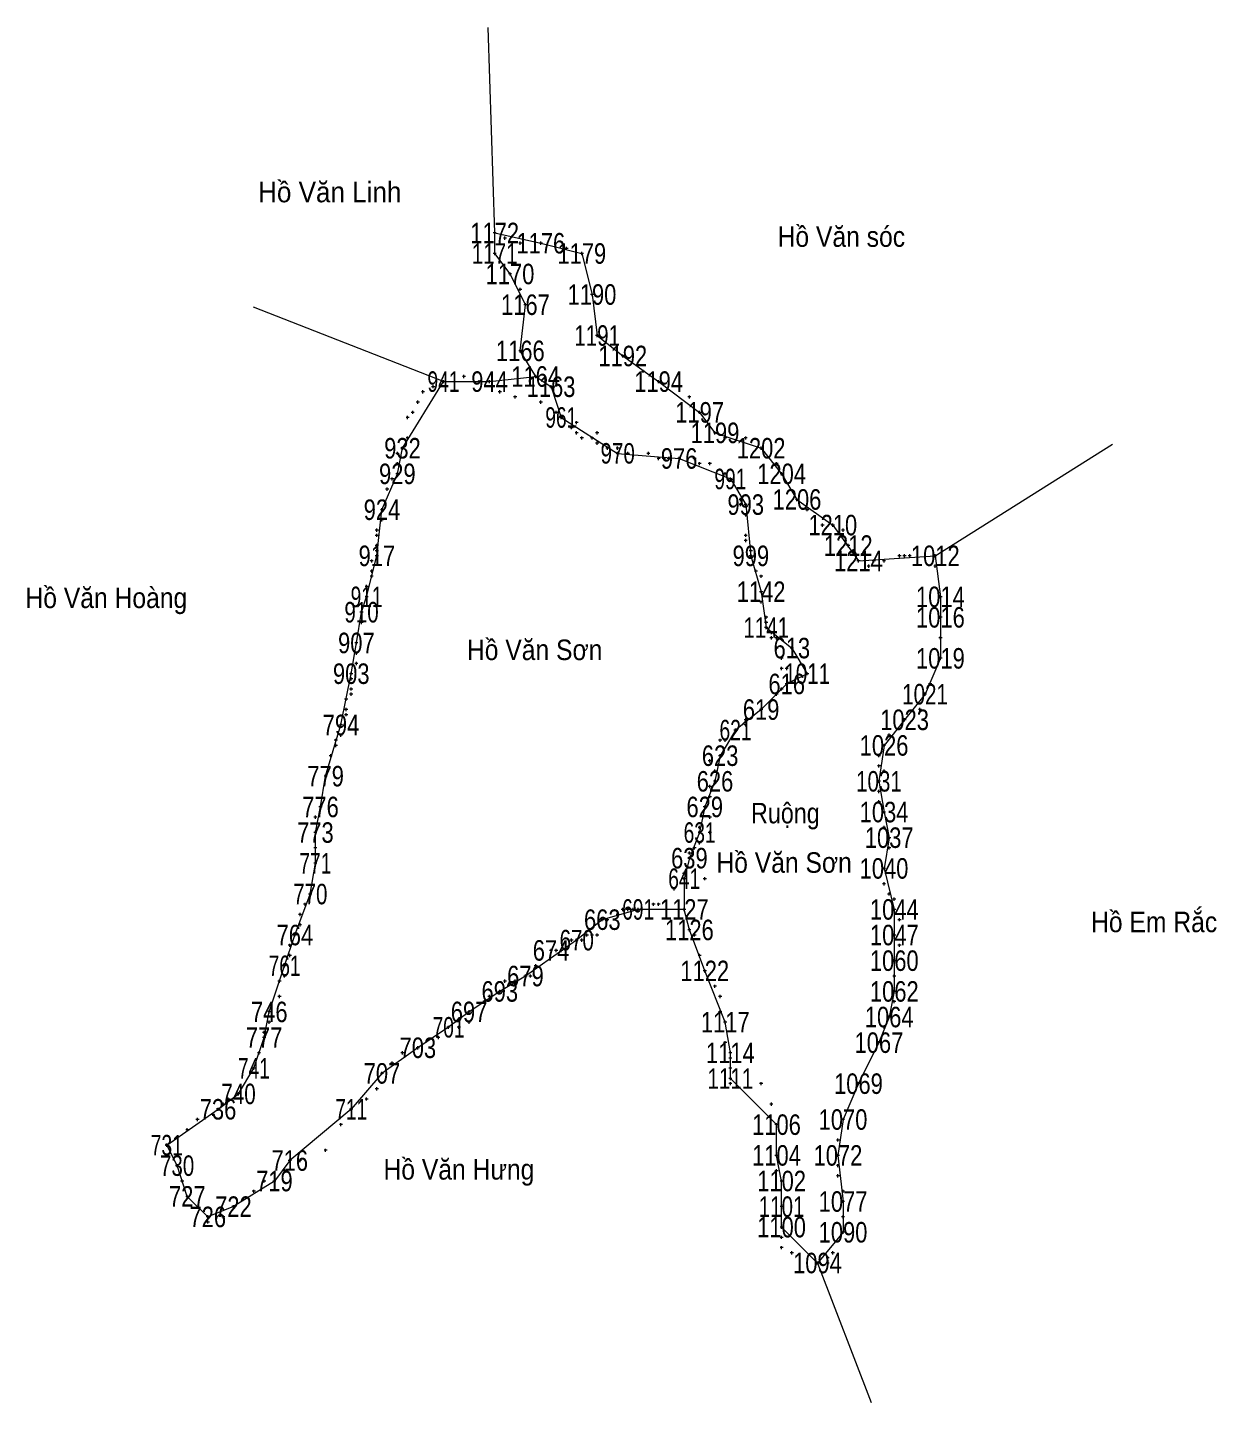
# Model space of a CAD drawing. Header units: metres. Extents: x 531861 to 534977, y 1853166 to 1855689.
# Drawn here: x 531860.8 to 532092.9, y 1853165.8 to 1853434.1 of the extents above; entities that cross this region are included whole.
import ezdxf
from ezdxf.enums import TextEntityAlignment as Align

# ---------------------------------------------------------------- set-up
doc = ezdxf.new("R2010")
doc.units = ezdxf.units.M
doc.header["$LTSCALE"] = 1.6
doc.layers.add('1', color=7, linetype='Continuous', lineweight=13)
doc.layers.add('11', color=7, linetype='Continuous', lineweight=13)
doc.layers.add('12', color=7, linetype='Continuous')

msp = doc.modelspace()

# ---------------------------------------------------------------- linework, layer by layer
at = {"layer": '1'}
for p, q in [((531952, 1853394), (531950.74, 1853434.1)), ((531942, 1853365), (531904.95, 1853379.55)), ((532038, 1853331), (532072.62, 1853352.76)), ((532015, 1853193), (532025.49, 1853165.78))]:
    msp.add_line(p, q, dxfattribs=at)
msp.add_lwpolyline([(531960, 1853366), (531957, 1853371), (531958, 1853380), (531955, 1853386), (531952, 1853390), (531952, 1853394), (531961, 1853392), (531969, 1853390), (531971, 1853382), (531972, 1853374), (531977, 1853370), (531984, 1853365), (531992, 1853359), (531995, 1853355), (532004, 1853352), (532008, 1853347), (532011, 1853342), (532018, 1853337), (532023, 1853330), (532038, 1853331), (532039, 1853323), (532039, 1853319), (532039, 1853311), (532036, 1853304), (532032, 1853299), (532028, 1853294), (532027, 1853287), (532028, 1853281), (532029, 1853276), (532028, 1853270), (532030, 1853262), (532030, 1853257), (532030, 1853252), (532030, 1853246), (532029, 1853241), (532027, 1853236), (532023, 1853228), (532020, 1853221), (532019, 1853214), (532020, 1853205), (532020, 1853199), (532015, 1853193), (532008, 1853200), (532008, 1853204), (532008, 1853209), (532007, 1853214), (532007, 1853220), (531998, 1853229), (531998, 1853234), (531997, 1853240), (531993, 1853250), (531990, 1853258), (531989, 1853262)], dxfattribs=at)
msp.add_lwpolyline([(531951, 1853365), (531960, 1853366), (531963, 1853364), (531965, 1853358), (531976, 1853351), (531988, 1853350), (531998, 1853346), (532001, 1853341), (532002, 1853331), (532004, 1853324), (532005, 1853317), (532010, 1853313), (532013, 1853308), (532009, 1853306), (532004, 1853301), (531999, 1853297), (531996, 1853292), (531995, 1853287), (531993, 1853282), (531992, 1853277), (531990, 1853272), (531990, 1853272), (531989, 1853268), (531989, 1853262), (531980, 1853262), (531973, 1853260), (531968, 1853256), (531958, 1853249), (531953, 1853246), (531947, 1853242), (531943, 1853239), (531937, 1853235), (531930, 1853230), (531924, 1853223), (531912, 1853213), (531909, 1853209), (531901, 1853204), (531896, 1853202), (531892, 1853206), (531890, 1853212), (531890, 1853212), (531888, 1853216), (531898, 1853223), (531902, 1853226), (531905, 1853231), (531907, 1853237), (531908, 1853242), (531911, 1853251), (531913, 1853257), (531916, 1853265), (531917, 1853271), (531917, 1853277), (531918, 1853282), (531919, 1853288), (531922, 1853298), (531924, 1853308), (531925, 1853314), (531926, 1853320), (531927, 1853323), (531929, 1853331), (531930, 1853340), (531933, 1853347), (531934, 1853352), (531942, 1853365)], close=True, dxfattribs=at)
at = {"layer": '11'}
for p, q in [((531952.31, 1853394), (531951.69, 1853394)), ((531952, 1853393.69), (531952, 1853394.31)), ((531954.31, 1853393), (531953.69, 1853393)), ((531954, 1853392.69), (531954, 1853393.31)), ((531957.31, 1853392), (531956.69, 1853392)), ((531957, 1853391.69), (531957, 1853392.31)), ((531961.31, 1853392), (531960.69, 1853392)), ((531961, 1853391.69), (531961, 1853392.31)), ((531966.31, 1853391), (531965.69, 1853391)), ((531966, 1853390.69), (531966, 1853391.31)), ((531952.31, 1853390), (531951.69, 1853390)), ((531952, 1853389.69), (531952, 1853390.31)), ((531969.31, 1853390), (531968.69, 1853390)), ((531969, 1853389.69), (531969, 1853390.31)), ((531955.31, 1853386), (531954.69, 1853386)), ((531955, 1853385.69), (531955, 1853386.31)), ((531957.31, 1853383), (531956.69, 1853383)), ((531957, 1853382.69), (531957, 1853383.31)), ((531958, 1853379.69), (531958, 1853380.31)), ((531971.31, 1853382), (531970.69, 1853382)), ((531971, 1853381.69), (531971, 1853382.31)), ((531958.31, 1853380), (531957.69, 1853380)), ((531972.31, 1853374), (531971.69, 1853374)), ((531972, 1853373.69), (531972, 1853374.31)), ((531957.31, 1853371), (531956.69, 1853371)), ((531957, 1853370.69), (531957, 1853371.31)), ((531977.31, 1853370), (531976.69, 1853370)), ((531977, 1853369.69), (531977, 1853370.31)), ((531981.31, 1853367), (531980.69, 1853367)), ((531981, 1853366.69), (531981, 1853367.31)), ((531940, 1853363.69), (531940, 1853364.31)), ((531942.31, 1853365), (531941.69, 1853365)), ((531942, 1853364.69), (531942, 1853365.31)), ((531946.31, 1853366), (531945.69, 1853366)), ((531946, 1853365.69), (531946, 1853366.31)), ((531949.31, 1853365), (531948.69, 1853365)), ((531949, 1853364.69), (531949, 1853365.31)), ((531951.31, 1853365), (531950.69, 1853365)), ((531951, 1853364.69), (531951, 1853365.31)), ((531960.31, 1853366), (531959.69, 1853366)), ((531960, 1853365.69), (531960, 1853366.31)), ((531963, 1853363.69), (531963, 1853364.31)), ((531984.31, 1853365), (531983.69, 1853365)), ((531984, 1853364.69), (531984, 1853365.31)), ((531938.31, 1853363), (531937.69, 1853363)), ((531938, 1853362.69), (531938, 1853363.31)), ((531940.31, 1853364), (531939.69, 1853364)), ((531953.31, 1853363), (531952.69, 1853363)), ((531953, 1853362.69), (531953, 1853363.31)), ((531956.31, 1853362), (531955.69, 1853362)), ((531956, 1853361.69), (531956, 1853362.31)), ((531963.31, 1853364), (531962.69, 1853364)), ((531990.31, 1853362), (531989.69, 1853362)), ((531990, 1853361.69), (531990, 1853362.31)), ((531936.31, 1853359), (531935.69, 1853359)), ((531936, 1853358.69), (531936, 1853359.31)), ((531937.31, 1853361), (531936.69, 1853361)), ((531937, 1853360.69), (531937, 1853361.31)), ((531961.31, 1853361), (531960.69, 1853361)), ((531961, 1853360.69), (531961, 1853361.31)), ((531964.31, 1853359), (531963.69, 1853359)), ((531964, 1853358.69), (531964, 1853359.31)), ((531992.31, 1853359), (531991.69, 1853359)), ((531992, 1853358.69), (531992, 1853359.31)), ((531935.31, 1853358), (531934.69, 1853358)), ((531935, 1853357.69), (531935, 1853358.31)), ((531965.31, 1853358), (531964.69, 1853358)), ((531965, 1853357.69), (531965, 1853358.31)), ((531967, 1853355.69), (531967, 1853356.31)), ((531968.31, 1853357), (531967.69, 1853357)), ((531968, 1853356.69), (531968, 1853357.31)), ((531935.31, 1853354), (531934.69, 1853354)), ((531935, 1853353.69), (531935, 1853354.31)), ((531967.31, 1853356), (531966.69, 1853356)), ((531968.31, 1853355), (531967.69, 1853355)), ((531968, 1853354.69), (531968, 1853355.31)), ((531969.31, 1853354), (531968.69, 1853354)), ((531969, 1853353.69), (531969, 1853354.31)), ((531971.31, 1853354), (531970.69, 1853354)), ((531971, 1853353.69), (531971, 1853354.31)), ((531972.31, 1853355), (531971.69, 1853355)), ((531972, 1853354.69), (531972, 1853355.31)), ((531995.31, 1853355), (531994.69, 1853355)), ((531995, 1853354.69), (531995, 1853355.31)), ((531997.31, 1853354), (531996.69, 1853354)), ((531997, 1853353.69), (531997, 1853354.31)), ((532001.31, 1853354), (532000.69, 1853354)), ((532001, 1853353.69), (532001, 1853354.31)), ((531933.31, 1853351), (531932.69, 1853351)), ((531933, 1853350.69), (531933, 1853351.31)), ((531934.31, 1853352), (531933.69, 1853352)), ((531934, 1853351.69), (531934, 1853352.31)), ((531972.31, 1853353), (531971.69, 1853353)), ((531972, 1853352.69), (531972, 1853353.31)), ((531974.31, 1853352), (531973.69, 1853352)), ((531974, 1853351.69), (531974, 1853352.31)), ((531976.31, 1853352), (531975.69, 1853352)), ((531976.31, 1853351), (531975.69, 1853351)), ((531976, 1853351.69), (531976, 1853352.31)), ((531976, 1853350.69), (531976, 1853351.31)), ((531978.31, 1853351), (531977.69, 1853351)), ((531978, 1853350.69), (531978, 1853351.31)), ((531982.31, 1853351), (531981.69, 1853351)), ((531982, 1853350.69), (531982, 1853351.31)), ((532004.31, 1853352), (532003.69, 1853352)), ((532004, 1853351.69), (532004, 1853352.31)), ((531933.31, 1853349), (531932.69, 1853349)), ((531933, 1853348.69), (531933, 1853349.31)), ((531984.31, 1853350), (531983.69, 1853350)), ((531984, 1853349.69), (531984, 1853350.31)), ((531985.31, 1853350), (531984.69, 1853350)), ((531985, 1853349.69), (531985, 1853350.31)), ((531986.31, 1853350), (531985.69, 1853350)), ((531986, 1853349.69), (531986, 1853350.31)), ((531988.31, 1853350), (531987.69, 1853350)), ((531988, 1853349.69), (531988, 1853350.31)), ((531991.31, 1853350), (531990.69, 1853350)), ((531991, 1853349.69), (531991, 1853350.31)), ((531992.31, 1853349), (531991.69, 1853349)), ((531992.31, 1853349), (531991.69, 1853349)), ((531992, 1853348.69), (531992, 1853349.31)), ((531992, 1853348.69), (531992, 1853349.31)), ((531994.31, 1853349), (531993.69, 1853349)), ((531994, 1853348.69), (531994, 1853349.31)), ((532007.31, 1853349), (532006.69, 1853349)), ((532007, 1853348.69), (532007, 1853349.31)), ((531932.31, 1853346), (531931.69, 1853346)), ((531932, 1853345.69), (531932, 1853346.31)), ((531933.31, 1853347), (531932.69, 1853347)), ((531933, 1853346.69), (531933, 1853347.31)), ((531997.31, 1853347), (531996.69, 1853347)), ((531997, 1853346.69), (531997, 1853347.31)), ((531998.31, 1853346), (531997.69, 1853346)), ((531998, 1853345.69), (531998, 1853346.31)), ((532008.31, 1853347), (532007.69, 1853347)), ((532008, 1853346.69), (532008, 1853347.31)), ((531931.31, 1853344), (531930.69, 1853344)), ((531931, 1853343.69), (531931, 1853344.31)), ((531930.31, 1853340), (531929.69, 1853340)), ((531930, 1853339.69), (531930, 1853340.31)), ((532000.31, 1853342), (531999.69, 1853342)), ((532000.31, 1853341), (531999.69, 1853341)), ((532000, 1853341.69), (532000, 1853342.31)), ((532000, 1853340.69), (532000, 1853341.31)), ((532001.31, 1853341), (532000.69, 1853341)), ((532001, 1853340.69), (532001, 1853341.31)), ((532011.31, 1853342), (532010.69, 1853342)), ((532011, 1853341.69), (532011, 1853342.31)), ((532013.31, 1853340), (532012.69, 1853340)), ((532013, 1853339.69), (532013, 1853340.31)), ((531930.31, 1853338), (531929.69, 1853338)), ((531930, 1853337.69), (531930, 1853338.31)), ((532001.31, 1853339), (532000.69, 1853339)), ((532001, 1853338.69), (532001, 1853339.31)), ((532016, 1853336.69), (532016, 1853337.31)), ((532018, 1853336.69), (532018, 1853337.31)), ((531929.31, 1853336), (531928.69, 1853336)), ((531929.31, 1853335), (531928.69, 1853335)), ((531929, 1853335.69), (531929, 1853336.31)), ((531929, 1853334.69), (531929, 1853335.31)), ((532001.31, 1853335), (532000.69, 1853335)), ((532001, 1853334.69), (532001, 1853335.31)), ((532016.31, 1853337), (532015.69, 1853337)), ((532018.31, 1853337), (532017.69, 1853337)), ((532020.31, 1853336), (532019.69, 1853336)), ((532020, 1853335.69), (532020, 1853336.31)), ((531929.31, 1853333), (531928.69, 1853333)), ((531929.31, 1853332), (531928.69, 1853332)), ((531929, 1853332.69), (531929, 1853333.31)), ((531929, 1853331.69), (531929, 1853332.31)), ((532001.31, 1853334), (532000.69, 1853334)), ((532001, 1853333.69), (532001, 1853334.31)), ((532002.31, 1853332), (532001.69, 1853332)), ((532002, 1853331.69), (532002, 1853332.31)), ((532021.31, 1853333), (532020.69, 1853333)), ((532021, 1853332.69), (532021, 1853333.31)), ((532022.31, 1853332), (532021.69, 1853332)), ((532022, 1853331.69), (532022, 1853332.31)), ((531928.31, 1853330), (531927.69, 1853330)), ((531928, 1853329.69), (531928, 1853330.31)), ((531929.31, 1853331), (531928.69, 1853331)), ((531929, 1853330.69), (531929, 1853331.31)), ((532002.31, 1853331), (532001.69, 1853331)), ((532002, 1853330.69), (532002, 1853331.31)), ((532023.31, 1853330), (532022.69, 1853330)), ((532023, 1853329.69), (532023, 1853330.31)), ((532025, 1853328.69), (532025, 1853329.31)), ((532026.31, 1853330), (532025.69, 1853330)), ((532026, 1853329.69), (532026, 1853330.31)), ((532028.31, 1853330), (532027.69, 1853330)), ((532028, 1853329.69), (532028, 1853330.31)), ((532031.31, 1853331), (532030.69, 1853331)), ((532031, 1853330.69), (532031, 1853331.31)), ((532032.31, 1853331), (532031.69, 1853331)), ((532032, 1853330.69), (532032, 1853331.31)), ((532033.31, 1853331), (532032.69, 1853331)), ((532033, 1853330.69), (532033, 1853331.31)), ((532038.31, 1853331), (532037.69, 1853331)), ((532038, 1853330.69), (532038, 1853331.31)), ((532038, 1853328.69), (532038, 1853329.31)), ((531928.31, 1853328), (531927.69, 1853328)), ((531928.31, 1853327), (531927.69, 1853327)), ((531928, 1853327.69), (531928, 1853328.31)), ((531928, 1853326.69), (531928, 1853327.31)), ((532003.31, 1853328), (532002.69, 1853328)), ((532003, 1853327.69), (532003, 1853328.31)), ((532004.31, 1853327), (532003.69, 1853327)), ((532004, 1853326.69), (532004, 1853327.31)), ((532025.31, 1853329), (532024.69, 1853329)), ((532038.31, 1853329), (532037.69, 1853329)), ((531927.31, 1853325), (531926.69, 1853325)), ((531927, 1853324.69), (531927, 1853325.31)), ((532004.31, 1853324), (532003.69, 1853324)), ((532004, 1853323.69), (532004, 1853324.31)), ((531927.31, 1853323), (531926.69, 1853323)), ((531927, 1853322.69), (531927, 1853323.31)), ((532004.31, 1853322), (532003.69, 1853322)), ((532004, 1853321.69), (532004, 1853322.31)), ((532039.31, 1853323), (532038.69, 1853323)), ((532039, 1853322.69), (532039, 1853323.31)), ((531926.31, 1853320), (531925.69, 1853320)), ((531926, 1853319.69), (531926, 1853320.31)), ((532005.31, 1853319), (532004.69, 1853319)), ((532005, 1853318.69), (532005, 1853319.31)), ((532039.31, 1853319), (532038.69, 1853319)), ((532039, 1853318.69), (532039, 1853319.31)), ((531926.31, 1853318), (531925.69, 1853318)), ((531926, 1853317.69), (531926, 1853318.31)), ((532005.31, 1853318), (532004.69, 1853318)), ((532005.31, 1853317), (532004.69, 1853317)), ((532005, 1853317.69), (532005, 1853318.31)), ((532005, 1853316.69), (532005, 1853317.31)), ((532006.31, 1853316), (532005.69, 1853316)), ((532006, 1853315.69), (532006, 1853316.31)), ((531925.31, 1853314), (531924.69, 1853314)), ((531925, 1853313.69), (531925, 1853314.31)), ((532006.31, 1853315), (532005.69, 1853315)), ((532006, 1853314.69), (532006, 1853315.31)), ((532007.31, 1853315), (532006.69, 1853315)), ((532007, 1853314.69), (532007, 1853315.31)), ((532007, 1853312.69), (532007, 1853313.31)), ((532010, 1853312.69), (532010, 1853313.31)), ((532039.31, 1853315), (532038.69, 1853315)), ((532039, 1853314.69), (532039, 1853315.31)), ((531925.31, 1853312), (531924.69, 1853312)), ((531925, 1853311.69), (531925, 1853312.31)), ((532007.31, 1853313), (532006.69, 1853313)), ((532008.31, 1853311), (532007.69, 1853311)), ((532008, 1853310.69), (532008, 1853311.31)), ((532010.31, 1853313), (532009.69, 1853313)), ((532039.31, 1853311), (532038.69, 1853311)), ((532039, 1853310.69), (532039, 1853311.31)), ((531924.31, 1853308), (531923.69, 1853308)), ((531924, 1853307.69), (531924, 1853308.31)), ((531925.31, 1853310), (531924.69, 1853310)), ((531925, 1853309.69), (531925, 1853310.31)), ((532008.31, 1853309), (532007.69, 1853309)), ((532008, 1853308.69), (532008, 1853309.31)), ((532009.31, 1853309), (532008.69, 1853309)), ((532009, 1853308.69), (532009, 1853309.31)), ((532013.31, 1853308), (532012.69, 1853308)), ((532013, 1853307.69), (532013, 1853308.31)), ((531924.31, 1853307), (531923.69, 1853307)), ((531924, 1853306.69), (531924, 1853307.31)), ((531924, 1853304.69), (531924, 1853305.31)), ((532008, 1853304.69), (532008, 1853305.31)), ((532009.31, 1853306), (532008.69, 1853306)), ((532009, 1853305.69), (532009, 1853306.31)), ((532037.31, 1853306), (532036.69, 1853306)), ((532037, 1853305.69), (532037, 1853306.31)), ((531923.31, 1853303), (531922.69, 1853303)), ((531923, 1853302.69), (531923, 1853303.31)), ((531924.31, 1853305), (531923.69, 1853305)), ((531924.31, 1853304), (531923.69, 1853304)), ((531924, 1853303.69), (531924, 1853304.31)), ((532007.31, 1853304), (532006.69, 1853304)), ((532007, 1853303.69), (532007, 1853304.31)), ((532008.31, 1853305), (532007.69, 1853305)), ((532036.31, 1853304), (532035.69, 1853304)), ((532036, 1853303.69), (532036, 1853304.31)), ((531923.31, 1853301), (531922.69, 1853301)), ((531923.31, 1853300), (531922.69, 1853300)), ((531923, 1853300.69), (531923, 1853301.31)), ((531923, 1853299.69), (531923, 1853300.31)), ((532004.31, 1853301), (532003.69, 1853301)), ((532004, 1853300.69), (532004, 1853301.31)), ((532035.31, 1853301), (532034.69, 1853301)), ((532035, 1853300.69), (532035, 1853301.31)), ((531922.31, 1853298), (531921.69, 1853298)), ((531922, 1853297.69), (531922, 1853298.31)), ((531999.31, 1853297), (531998.69, 1853297)), ((531999, 1853296.69), (531999, 1853297.31)), ((532001.31, 1853299), (532000.69, 1853299)), ((532001.31, 1853298), (532000.69, 1853298)), ((532001, 1853298.69), (532001, 1853299.31)), ((532001, 1853297.69), (532001, 1853298.31)), ((532032.31, 1853299), (532031.69, 1853299)), ((532032, 1853298.69), (532032, 1853299.31)), ((531921.31, 1853295), (531920.69, 1853295)), ((531921, 1853294.69), (531921, 1853295.31)), ((531921, 1853293.69), (531921, 1853294.31)), ((531922.31, 1853296), (531921.69, 1853296)), ((531922, 1853295.69), (531922, 1853296.31)), ((531996.31, 1853295), (531995.69, 1853295)), ((531996, 1853294.69), (531996, 1853295.31)), ((531997.31, 1853295), (531996.69, 1853295)), ((531997, 1853294.69), (531997, 1853295.31)), ((532028, 1853293.69), (532028, 1853294.31)), ((532029.31, 1853296), (532028.69, 1853296)), ((532029, 1853295.69), (532029, 1853296.31)), ((531920.31, 1853292), (531919.69, 1853292)), ((531920, 1853291.69), (531920, 1853292.31)), ((531921.31, 1853294), (531920.69, 1853294)), ((531996.31, 1853292), (531995.69, 1853292)), ((531996, 1853291.69), (531996, 1853292.31)), ((532027.31, 1853292), (532026.69, 1853292)), ((532027, 1853291.69), (532027, 1853292.31)), ((532028.31, 1853294), (532027.69, 1853294)), ((531994.31, 1853291), (531993.69, 1853291)), ((531994, 1853290.69), (531994, 1853291.31)), ((531995.31, 1853289), (531994.69, 1853289)), ((531995, 1853288.69), (531995, 1853289.31)), ((532027.31, 1853290), (532026.69, 1853290)), ((532027, 1853289.69), (532027, 1853290.31)), ((532028.31, 1853289), (532027.69, 1853289)), ((532028, 1853288.69), (532028, 1853289.31)), ((531919.31, 1853288), (531918.69, 1853288)), ((531919, 1853287.69), (531919, 1853288.31)), ((531994, 1853285.69), (531994, 1853286.31)), ((531995.31, 1853287), (531994.69, 1853287)), ((531995, 1853286.69), (531995, 1853287.31)), ((532027.31, 1853287), (532026.69, 1853287)), ((532027, 1853286.69), (532027, 1853287.31)), ((531994.31, 1853286), (531993.69, 1853286)), ((531994.31, 1853284), (531993.69, 1853284)), ((531994, 1853283.69), (531994, 1853284.31)), ((532027.31, 1853285), (532026.69, 1853285)), ((532027, 1853284.69), (532027, 1853285.31)), ((531918.31, 1853282), (531917.69, 1853282)), ((531918, 1853281.69), (531918, 1853282.31)), ((531993.31, 1853282), (531992.69, 1853282)), ((531993, 1853281.69), (531993, 1853282.31)), ((532027.31, 1853283), (532026.69, 1853283)), ((532027, 1853282.69), (532027, 1853283.31)), ((532028.31, 1853281), (532027.69, 1853281)), ((532028, 1853280.69), (532028, 1853281.31)), ((531917.31, 1853280), (531916.69, 1853280)), ((531917, 1853279.69), (531917, 1853280.31)), ((531992, 1853277.69), (531992, 1853278.31)), ((531994.31, 1853280), (531993.69, 1853280)), ((531994, 1853279.69), (531994, 1853280.31)), ((532028, 1853277.69), (532028, 1853278.31)), ((531917.31, 1853277), (531916.69, 1853277)), ((531917, 1853276.69), (531917, 1853277.31)), ((531992.31, 1853278), (531991.69, 1853278)), ((531992.31, 1853277), (531991.69, 1853277)), ((531992, 1853276.69), (531992, 1853277.31)), ((531994.31, 1853277), (531993.69, 1853277)), ((531994, 1853276.69), (531994, 1853277.31)), ((532028.31, 1853278), (532027.69, 1853278)), ((532029.31, 1853276), (532028.69, 1853276)), ((532029, 1853275.69), (532029, 1853276.31)), ((531917.31, 1853274), (531916.69, 1853274)), ((531917, 1853273.69), (531917, 1853274.31)), ((531990.31, 1853273), (531989.69, 1853273)), ((531990, 1853272.69), (531990, 1853273.31)), ((531991.31, 1853274), (531990.69, 1853274)), ((531991.31, 1853274), (531990.69, 1853274)), ((531991, 1853273.69), (531991, 1853274.31)), ((531991, 1853273.69), (531991, 1853274.31)), ((531992.31, 1853275), (531991.69, 1853275)), ((531992, 1853274.69), (531992, 1853275.31)), ((532029.31, 1853274), (532028.69, 1853274)), ((532029, 1853273.69), (532029, 1853274.31)), ((531917.31, 1853271), (531916.69, 1853271)), ((531917, 1853270.69), (531917, 1853271.31)), ((531990.31, 1853272), (531989.69, 1853272)), ((531990.31, 1853272), (531989.69, 1853272)), ((531990, 1853271.69), (531990, 1853272.31)), ((531990, 1853271.69), (531990, 1853272.31)), ((532028, 1853269.69), (532028, 1853270.31)), ((531989.31, 1853269), (531988.69, 1853269)), ((531989.31, 1853268), (531988.69, 1853268)), ((531989, 1853268.69), (531989, 1853269.31)), ((531989, 1853267.69), (531989, 1853268.31)), ((531993.31, 1853268), (531992.69, 1853268)), ((531993, 1853267.69), (531993, 1853268.31)), ((532028.31, 1853270), (532027.69, 1853270)), ((531916.31, 1853265), (531915.69, 1853265)), ((531916, 1853264.69), (531916, 1853265.31)), ((531987.31, 1853266), (531986.69, 1853266)), ((531987, 1853265.69), (531987, 1853266.31)), ((532028.31, 1853267), (532027.69, 1853267)), ((532028, 1853266.69), (532028, 1853267.31)), ((532029.31, 1853265), (532028.69, 1853265)), ((532029, 1853264.69), (532029, 1853265.31)), ((531915.31, 1853263), (531914.69, 1853263)), ((531915, 1853262.69), (531915, 1853263.31)), ((531977, 1853261.69), (531977, 1853262.31)), ((531978, 1853261.69), (531978, 1853262.31)), ((531979, 1853261.69), (531979, 1853262.31)), ((531980, 1853261.69), (531980, 1853262.31)), ((531980, 1853261.69), (531980, 1853262.31)), ((531983.31, 1853263), (531982.69, 1853263)), ((531983, 1853262.69), (531983, 1853263.31)), ((531984.31, 1853263), (531983.69, 1853263)), ((531984, 1853262.69), (531984, 1853263.31)), ((531989, 1853261.69), (531989, 1853262.31)), ((532030.31, 1853264), (532029.69, 1853264)), ((532030, 1853263.69), (532030, 1853264.31)), ((532030, 1853261.69), (532030, 1853262.31)), ((531914.31, 1853261), (531913.69, 1853261)), ((531914, 1853260.69), (531914, 1853261.31)), ((531973.31, 1853260), (531972.69, 1853260)), ((531973, 1853259.69), (531973, 1853260.31)), ((531974.31, 1853260), (531973.69, 1853260)), ((531974, 1853259.69), (531974, 1853260.31)), ((531976.31, 1853261), (531975.69, 1853261)), ((531976, 1853260.69), (531976, 1853261.31)), ((531977.31, 1853262), (531976.69, 1853262)), ((531978.31, 1853262), (531977.69, 1853262)), ((531979.31, 1853262), (531978.69, 1853262)), ((531980.31, 1853262), (531979.69, 1853262)), ((531980.31, 1853262), (531979.69, 1853262)), ((531989.31, 1853262), (531988.69, 1853262)), ((532030.31, 1853262), (532029.69, 1853262)), ((532031.31, 1853260), (532030.69, 1853260)), ((532031, 1853259.69), (532031, 1853260.31)), ((531913.31, 1853257), (531912.69, 1853257)), ((531913, 1853256.69), (531913, 1853257.31)), ((531914.31, 1853259), (531913.69, 1853259)), ((531914, 1853258.69), (531914, 1853259.31)), ((531970.31, 1853257), (531969.69, 1853257)), ((531970, 1853256.69), (531970, 1853257.31)), ((531971.31, 1853257), (531970.69, 1853257)), ((531971, 1853256.69), (531971, 1853257.31)), ((531972.31, 1853257), (531971.69, 1853257)), ((531972, 1853256.69), (531972, 1853257.31)), ((531990.31, 1853258), (531989.69, 1853258)), ((531990, 1853257.69), (531990, 1853258.31)), ((531991.31, 1853257), (531990.69, 1853257)), ((531991, 1853256.69), (531991, 1853257.31)), ((532030.31, 1853257), (532029.69, 1853257)), ((532030, 1853256.69), (532030, 1853257.31)), ((531912.31, 1853255), (531911.69, 1853255)), ((531912, 1853254.69), (531912, 1853255.31)), ((531963, 1853253.69), (531963, 1853254.31)), ((531964, 1853253.69), (531964, 1853254.31)), ((531965, 1853253.69), (531965, 1853254.31)), ((531967.31, 1853256), (531966.69, 1853256)), ((531967, 1853255.69), (531967, 1853256.31)), ((531968.31, 1853256), (531967.69, 1853256)), ((531968, 1853255.69), (531968, 1853256.31)), ((531969.31, 1853256), (531968.69, 1853256)), ((531969, 1853255.69), (531969, 1853256.31)), ((532031.31, 1853255), (532030.69, 1853255)), ((532031, 1853254.69), (532031, 1853255.31)), ((531912.31, 1853253), (531911.69, 1853253)), ((531912, 1853252.69), (531912, 1853253.31)), ((531963.31, 1853254), (531962.69, 1853254)), ((531964.31, 1853254), (531963.69, 1853254)), ((531965.31, 1853254), (531964.69, 1853254)), ((531992.31, 1853253), (531991.69, 1853253)), ((531992, 1853252.69), (531992, 1853253.31)), ((532030.31, 1853252), (532029.69, 1853252)), ((532030, 1853251.69), (532030, 1853252.31)), ((531911.31, 1853251), (531910.69, 1853251)), ((531911.31, 1853249), (531910.69, 1853249)), ((531911, 1853250.69), (531911, 1853251.31)), ((531911, 1853248.69), (531911, 1853249.31)), ((531958.31, 1853249), (531957.69, 1853249)), ((531958, 1853248.69), (531958, 1853249.31)), ((531959.31, 1853249), (531958.69, 1853249)), ((531959, 1853248.69), (531959, 1853249.31)), ((531960.31, 1853251), (531959.69, 1853251)), ((531960, 1853250.69), (531960, 1853251.31)), ((531993.31, 1853250), (531992.69, 1853250)), ((531993, 1853249.69), (531993, 1853250.31)), ((532030.31, 1853249), (532029.69, 1853249)), ((532030, 1853248.69), (532030, 1853249.31)), ((531910.31, 1853248), (531909.69, 1853248)), ((531910, 1853247.69), (531910, 1853248.31)), ((531953.31, 1853246), (531952.69, 1853246)), ((531953, 1853245.69), (531953, 1853246.31)), ((531954.31, 1853248), (531953.69, 1853248)), ((531954, 1853247.69), (531954, 1853248.31)), ((531956.31, 1853248), (531955.69, 1853248)), ((531956, 1853247.69), (531956, 1853248.31)), ((531995.31, 1853247), (531994.69, 1853247)), ((531995, 1853246.69), (531995, 1853247.31)), ((532030.31, 1853246), (532029.69, 1853246)), ((532030, 1853245.69), (532030, 1853246.31)), ((531910.31, 1853245), (531909.69, 1853245)), ((531910, 1853244.69), (531910, 1853245.31)), ((531950.31, 1853244), (531949.69, 1853244)), ((531950, 1853243.69), (531950, 1853244.31)), ((531951.31, 1853245), (531950.69, 1853245)), ((531951, 1853244.69), (531951, 1853245.31)), ((531996.31, 1853245), (531995.69, 1853245)), ((531996, 1853244.69), (531996, 1853245.31)), ((532030.31, 1853244), (532029.69, 1853244)), ((532030, 1853243.69), (532030, 1853244.31)), ((531908.31, 1853242), (531907.69, 1853242)), ((531908, 1853241.69), (531908, 1853242.31)), ((531947.31, 1853242), (531946.69, 1853242)), ((531947, 1853241.69), (531947, 1853242.31)), ((531996.31, 1853242), (531995.69, 1853242)), ((531996, 1853241.69), (531996, 1853242.31)), ((532029.31, 1853241), (532028.69, 1853241)), ((532029, 1853240.69), (532029, 1853241.31)), ((531907.31, 1853238), (531906.69, 1853238)), ((531907, 1853237.69), (531907, 1853238.31)), ((531908.31, 1853240), (531907.69, 1853240)), ((531908, 1853239.69), (531908, 1853240.31)), ((531943.31, 1853239), (531942.69, 1853239)), ((531943, 1853238.69), (531943, 1853239.31)), ((531945.31, 1853239), (531944.69, 1853239)), ((531945, 1853238.69), (531945, 1853239.31)), ((531947.31, 1853240), (531946.69, 1853240)), ((531947, 1853239.69), (531947, 1853240.31)), ((531997.31, 1853240), (531996.69, 1853240)), ((531997, 1853239.69), (531997, 1853240.31)), ((532028.31, 1853239), (532027.69, 1853239)), ((532028, 1853238.69), (532028, 1853239.31)), ((531907.31, 1853237), (531906.69, 1853237)), ((531907, 1853236.69), (531907, 1853237.31)), ((531937, 1853234.69), (531937, 1853235.31)), ((531941.31, 1853237), (531940.69, 1853237)), ((531941, 1853236.69), (531941, 1853237.31)), ((531997.31, 1853236), (531996.69, 1853236)), ((531997, 1853235.69), (531997, 1853236.31)), ((532027.31, 1853236), (532026.69, 1853236)), ((532027, 1853235.69), (532027, 1853236.31)), ((531906.31, 1853234), (531905.69, 1853234)), ((531906, 1853233.69), (531906, 1853234.31)), ((531934.31, 1853234), (531933.69, 1853234)), ((531934, 1853233.69), (531934, 1853234.31)), ((531937.31, 1853235), (531936.69, 1853235)), ((531998.31, 1853234), (531997.69, 1853234)), ((531998.31, 1853233), (531997.69, 1853233)), ((531998, 1853233.69), (531998, 1853234.31)), ((531998, 1853232.69), (531998, 1853233.31)), ((531905.31, 1853231), (531904.69, 1853231)), ((531905, 1853230.69), (531905, 1853231.31)), ((531930.31, 1853230), (531929.69, 1853230)), ((531930, 1853229.69), (531930, 1853230.31)), ((531932.31, 1853232), (531931.69, 1853232)), ((531932, 1853231.69), (531932, 1853232.31)), ((531998.31, 1853231), (531997.69, 1853231)), ((531998, 1853230.69), (531998, 1853231.31)), ((531929, 1853226.69), (531929, 1853227.31)), ((531998.31, 1853229), (531997.69, 1853229)), ((531998.31, 1853228), (531997.69, 1853228)), ((531998, 1853228.69), (531998, 1853229.31)), ((531998, 1853227.69), (531998, 1853228.31)), ((532004.31, 1853228), (532003.69, 1853228)), ((532004, 1853227.69), (532004, 1853228.31)), ((532023.31, 1853228), (532022.69, 1853228)), ((532023, 1853227.69), (532023, 1853228.31)), ((531900.31, 1853225), (531899.69, 1853225)), ((531900, 1853224.69), (531900, 1853225.31)), ((531902.31, 1853226), (531901.69, 1853226)), ((531902, 1853225.69), (531902, 1853226.31)), ((531927.31, 1853225), (531926.69, 1853225)), ((531927, 1853224.69), (531927, 1853225.31)), ((531929.31, 1853227), (531928.69, 1853227)), ((531897.31, 1853222), (531896.69, 1853222)), ((531897, 1853221.69), (531897, 1853222.31)), ((531898.31, 1853223), (531897.69, 1853223)), ((531898, 1853222.69), (531898, 1853223.31)), ((531899.31, 1853224), (531898.69, 1853224)), ((531899, 1853223.69), (531899, 1853224.31)), ((531924.31, 1853223), (531923.69, 1853223)), ((531924, 1853222.69), (531924, 1853223.31)), ((532006.31, 1853224), (532005.69, 1853224)), ((532006, 1853223.69), (532006, 1853224.31)), ((531892, 1853218.69), (531892, 1853219.31)), ((531894.31, 1853221), (531893.69, 1853221)), ((531894, 1853220.69), (531894, 1853221.31)), ((531922.31, 1853220), (531921.69, 1853220)), ((531922, 1853219.69), (531922, 1853220.31)), ((532007.31, 1853220), (532006.69, 1853220)), ((532007, 1853219.69), (532007, 1853220.31)), ((532020.31, 1853221), (532019.69, 1853221)), ((532020, 1853220.69), (532020, 1853221.31)), ((531892.31, 1853219), (531891.69, 1853219)), ((532019.31, 1853217), (532018.69, 1853217)), ((532019, 1853216.69), (532019, 1853217.31)), ((531888.31, 1853216), (531887.69, 1853216)), ((531888, 1853215.69), (531888, 1853216.31)), ((531919.31, 1853215), (531918.69, 1853215)), ((531919, 1853214.69), (531919, 1853215.31)), ((532007.31, 1853214), (532006.69, 1853214)), ((532007, 1853213.69), (532007, 1853214.31)), ((532019.31, 1853214), (532018.69, 1853214)), ((532019, 1853213.69), (532019, 1853214.31)), ((531890.31, 1853212), (531889.69, 1853212)), ((531890, 1853211.69), (531890, 1853212.31)), ((531911, 1853210.69), (531911, 1853211.31)), ((531912.31, 1853213), (531911.69, 1853213)), ((531912, 1853212.69), (531912, 1853213.31)), ((531914.31, 1853213), (531913.69, 1853213)), ((531914, 1853212.69), (531914, 1853213.31)), ((532007, 1853210.69), (532007, 1853211.31)), ((532019.31, 1853212), (532018.69, 1853212)), ((532019, 1853211.69), (532019, 1853212.31)), ((531891.31, 1853209), (531890.69, 1853209)), ((531891, 1853208.69), (531891, 1853209.31)), ((531907.31, 1853209), (531906.69, 1853209)), ((531907, 1853208.69), (531907, 1853209.31)), ((531909.31, 1853209), (531908.69, 1853209)), ((531909, 1853208.69), (531909, 1853209.31)), ((531911.31, 1853211), (531910.69, 1853211)), ((532007.31, 1853211), (532006.69, 1853211)), ((532008.31, 1853209), (532007.69, 1853209)), ((532008, 1853208.69), (532008, 1853209.31)), ((532019.31, 1853210), (532018.69, 1853210)), ((532019, 1853209.69), (532019, 1853210.31)), ((531892.31, 1853206), (531891.69, 1853206)), ((531892, 1853205.69), (531892, 1853206.31)), ((531905.31, 1853207), (531904.69, 1853207)), ((531905, 1853206.69), (531905, 1853207.31)), ((532020.31, 1853207), (532019.69, 1853207)), ((532020, 1853206.69), (532020, 1853207.31)), ((531901.31, 1853204), (531900.69, 1853204)), ((531901, 1853203.69), (531901, 1853204.31)), ((532008.31, 1853204), (532007.69, 1853204)), ((532008, 1853203.69), (532008, 1853204.31)), ((532020.31, 1853205), (532019.69, 1853205)), ((532020, 1853204.69), (532020, 1853205.31)), ((531896.31, 1853202), (531895.69, 1853202)), ((531896.31, 1853201), (531895.69, 1853201)), ((531896, 1853201.69), (531896, 1853202.31)), ((531896, 1853200.69), (531896, 1853201.31)), ((531899.31, 1853202), (531898.69, 1853202)), ((531899, 1853201.69), (531899, 1853202.31)), ((532020.31, 1853202), (532019.69, 1853202)), ((532020, 1853201.69), (532020, 1853202.31)), ((532008.31, 1853200), (532007.69, 1853200)), ((532008.31, 1853198), (532007.69, 1853198)), ((532008, 1853199.69), (532008, 1853200.31)), ((532008, 1853197.69), (532008, 1853198.31)), ((532020.31, 1853199), (532019.69, 1853199)), ((532020, 1853198.69), (532020, 1853199.31)), ((532008.31, 1853196), (532007.69, 1853196)), ((532008, 1853195.69), (532008, 1853196.31)), ((532010, 1853194.69), (532010, 1853195.31)), ((532018, 1853194.69), (532018, 1853195.31)), ((532010.31, 1853195), (532009.69, 1853195)), ((532015.31, 1853193), (532014.69, 1853193)), ((532015, 1853192.69), (532015, 1853193.31)), ((532017.31, 1853194), (532016.69, 1853194)), ((532017.31, 1853193), (532016.69, 1853193)), ((532017, 1853193.69), (532017, 1853194.31)), ((532017, 1853192.69), (532017, 1853193.31)), ((532018.31, 1853195), (532017.69, 1853195))]:
    msp.add_line(p, q, dxfattribs=at)

# ---------------------------------------------------------------- texts
at = {"layer": '1'}
for s, width, p in [('Hồ Văn Linh', 0.95, (531919.81, 1853399.99)), ('Hồ Văn sóc', 0.9, (532019.66, 1853391.3)), ('Hồ Văn Hoàng', 0.9, (531876.2, 1853320.81)), ('Hồ Văn Sơn', 0.9, (531959.8, 1853310.66)), ('Ruộng', 0.85, (532008.74, 1853278.8)), ('Hồ Văn Sơn', 0.9, (532008.49, 1853269.15)), ('Hồ Em Rắc', 0.9, (532080.71, 1853257.56)), ('Hồ Văn Hưng', 0.9, (531945.02, 1853209.28))]:
    msp.add_text(s, height=4, dxfattribs=dict(at, width=width)).set_placement(p, align=Align.CENTER)
at = {"layer": '12'}
for s, width, p in [('1172', 0.8, (531952, 1853392)), ('1176', 0.8, (531961, 1853390)), ('1171', 0.75, (531952, 1853388)), ('1179', 0.8, (531969, 1853388)), ('1170', 0.8, (531954.99, 1853384)), ('1190', 0.8, (531970.99, 1853380)), ('1167', 0.8, (531958, 1853378)), ('1191', 0.75, (531972, 1853372)), ('1166', 0.8, (531957, 1853369)), ('1192', 0.8, (531977, 1853368)), ('941', 0.7, (531942, 1853363)), ('944', 0.8, (531951, 1853363)), ('1164', 0.8, (531960, 1853364)), ('1194', 0.8, (531984, 1853363)), ('1163', 0.8, (531963, 1853362)), ('961', 0.7, (531965, 1853356)), ('1197', 0.8, (531992, 1853357)), ('1199', 0.8, (531995, 1853353)), ('932', 0.8, (531934, 1853350)), ('1202', 0.8, (532004, 1853350)), ('970', 0.75, (531976.01, 1853349)), ('976', 0.8, (531988, 1853348)), ('929', 0.8, (531933, 1853345)), ('991', 0.7, (531998, 1853344)), ('1204', 0.8, (532008, 1853345)), ('993', 0.8, (532001, 1853339)), ('1206', 0.8, (532011, 1853340)), ('924', 0.8, (531930, 1853338)), ('1210', 0.8, (532017.99, 1853335)), ('1212', 0.8, (532021, 1853331)), ('917', 0.8, (531929, 1853329)), ('999', 0.8, (532002, 1853329)), ('1214', 0.8, (532023, 1853328)), ('1012', 0.8, (532038, 1853329)), ('911', 0.7, (531927, 1853321)), ('1142', 0.8, (532004, 1853322)), ('1014', 0.8, (532039, 1853321)), ('910', 0.75, (531926.01, 1853318)), ('1141', 0.75, (532005, 1853315)), ('1016', 0.8, (532039, 1853317)), ('907', 0.8, (531925, 1853312)), ('613', 0.8, (532010, 1853311)), ('1019', 0.8, (532039, 1853309)), ('903', 0.8, (531924, 1853306)), ('616', 0.8, (532009, 1853304)), ('1011', 0.75, (532013, 1853306)), ('1021', 0.75, (532036, 1853302)), ('619', 0.8, (532004, 1853299)), ('794', 0.8, (531922, 1853296)), ('1023', 0.8, (532032, 1853297)), ('621', 0.7, (531999, 1853295)), ('1026', 0.8, (532028, 1853292)), ('623', 0.8, (531996, 1853290)), ('779', 0.8, (531919, 1853286)), ('626', 0.8, (531995, 1853285)), ('1031', 0.75, (532027, 1853285)), ('776', 0.8, (531918, 1853280)), ('629', 0.8, (531993, 1853280)), ('1034', 0.8, (532028, 1853279)), ('773', 0.8, (531917, 1853275)), ('631', 0.7, (531992, 1853275)), ('1037', 0.8, (532029, 1853274)), ('771', 0.7, (531917, 1853269)), ('639', 0.8, (531990, 1853270)), ('1040', 0.8, (532027.99, 1853268)), ('641', 0.7, (531989, 1853266)), ('770', 0.75, (531916.01, 1853263)), ('691', 0.7, (531980, 1853260)), ('1127', 0.8, (531989, 1853260)), ('1044', 0.8, (532030, 1853260)), ('663', 0.8, (531973, 1853258)), ('1126', 0.8, (531990, 1853256)), ('764', 0.8, (531913, 1853255)), ('670', 0.75, (531968.01, 1853254)), ('1047', 0.8, (532030, 1853255)), ('674', 0.8, (531963, 1853252)), ('1060', 0.8, (532029.99, 1853250)), ('761', 0.7, (531911, 1853249)), ('1122', 0.8, (531993, 1853248)), ('679', 0.8, (531958, 1853247)), ('693', 0.8, (531953, 1853244)), ('1062', 0.8, (532030, 1853244)), ('746', 0.8, (531908, 1853240)), ('697', 0.8, (531947, 1853240)), ('701', 0.7, (531943, 1853237)), ('1117', 0.8, (531997, 1853238)), ('1064', 0.8, (532029, 1853239)), ('777', 0.8, (531907, 1853235)), ('1067', 0.8, (532027, 1853234)), ('703', 0.8, (531937, 1853233)), ('1114', 0.8, (531998, 1853232)), ('741', 0.7, (531905, 1853229)), ('707', 0.8, (531930, 1853228)), ('1111', 0.75, (531998, 1853227)), ('1069', 0.8, (532023, 1853226)), ('740', 0.75, (531902.01, 1853224)), ('736', 0.8, (531898, 1853221)), ('711', 0.7, (531924, 1853221)), ('1106', 0.8, (532007, 1853218)), ('1070', 0.8, (532019.99, 1853219)), ('731', 0.7, (531888, 1853214)), ('730', 0.75, (531890.01, 1853210)), ('716', 0.8, (531912, 1853211)), ('1104', 0.8, (532007, 1853212)), ('1072', 0.8, (532019, 1853212)), ('719', 0.8, (531909, 1853207)), ('1102', 0.8, (532008, 1853207)), ('727', 0.8, (531892, 1853204)), ('722', 0.8, (531901, 1853202)), ('1101', 0.75, (532008, 1853202)), ('1077', 0.8, (532020, 1853203)), ('726', 0.8, (531896, 1853200)), ('1100', 0.8, (532007.99, 1853198)), ('1090', 0.8, (532019.99, 1853197)), ('1094', 0.8, (532015, 1853191))]:
    msp.add_text(s, height=4, dxfattribs=dict(at, width=width)).set_placement(p, align=Align.CENTER)

doc.saveas('drawing.dxf')
